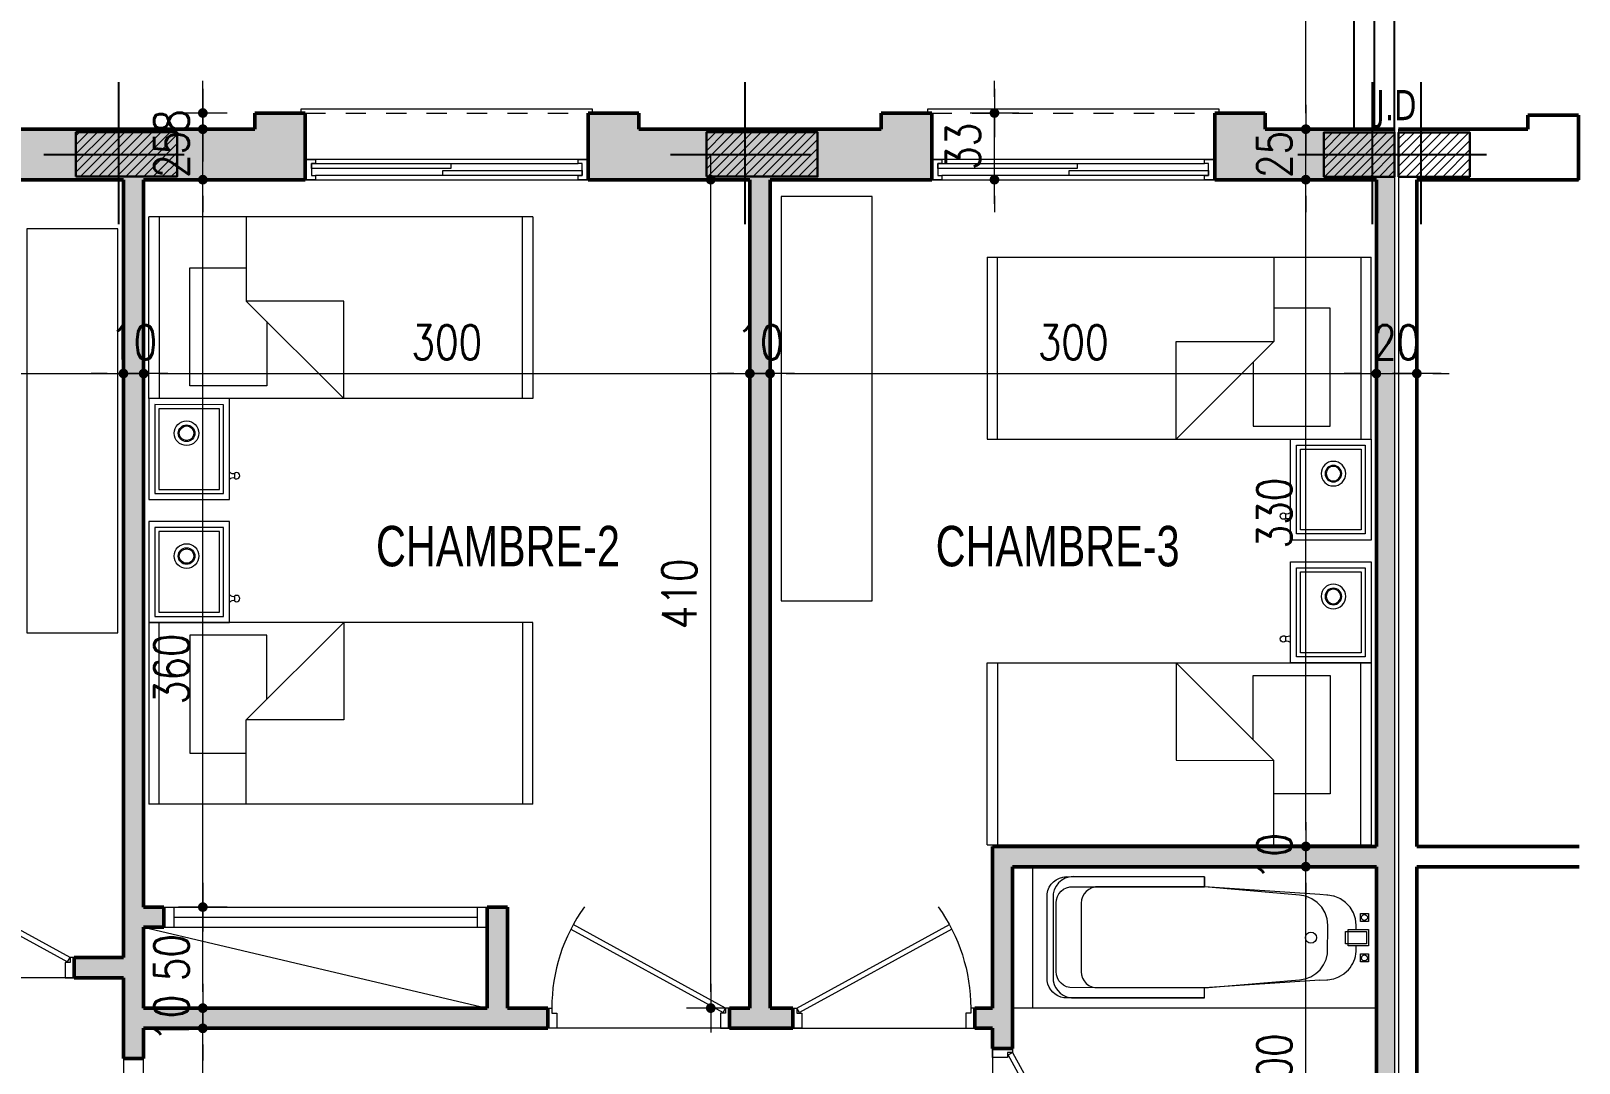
# Model space of a CAD drawing. Header units: millimetres. Extents: x 906 to 2482, y -1290 to -637.
# Drawn here: x 2039.41 to 2047.07, y -1283.12 to -1278.02 of the extents above; entities that cross this region are included whole.
import ezdxf

# ---------------------------------------------------------------- set-up
doc = ezdxf.new("R2010")
doc.units = ezdxf.units.MM
for name, pattern in [('AXES', [2, 1.25, -0.25, 0.25, -0.25]), ('CONTINU', [0]), ('HIDDEN', [0.375, 0.25, -0.125])]:
    doc.linetypes.add(name, pattern=pattern)
doc.layers.get('DEFPOINTS').update_dxf_attribs({"color": 255, "lineweight": 13})
for name, color, linetype, lineweight in [('A-signe', 7, 'Continuous', 9), ('APPUITS', 7, 'Continuous', 18), ('DIM.', 4, 'Continuous', 25), ('Extracteur cuisine 300m3', 7, 'Continuous', 20), ('interrompu', 7, 'HIDDEN', 15), ('MENUISERIE', 7, 'Continuous', 13), ('MUR 0.2', 7, 'Continuous', 20), ('MUR 0.25', 7, 'Continuous', 25), ('MUR 0.5', 7, 'Continuous', 50), ('POTEAUX ARCH', 7, 'Continuous', 30), ('POTEAUX HACHURE', 7, 'Continuous', 15), ('SANITAIRE', 7, 'Continuous', 15), ('TEXTE', 7, 'Continuous', 20)]:
    doc.layers.add(name, color=color, linetype=linetype, lineweight=lineweight)
doc.layers.add('AXE', color=7, linetype='AXES')
doc.layers.add('MEUBLE', color=7, linetype='Continuous', lineweight=15, true_color=0x6a4f34)
doc.layers.add('teinte 5', color=7, linetype='Continuous', true_color=0x3d3d00)
doc.styles.add('atef', font='romans.shx', dxfattribs={"width": 0.8})
doc.styles.add('COTE', font='verdana.ttf', dxfattribs={"width": 0.7})
doc.styles.add('STYLE4', font='swisscl.ttf')
doc.dimstyles.new('COTEXT', dxfattribs={"dimscale": 0, "dimtxt": 0.17, "dimasz": 0.08, "dimexe": 0.015, "dimexo": 0.015, "dimgap": 0.07, "dimtad": 1, "dimdec": 0, "dimlfac": 100, "dimzin": 0, "dimdsep": 46, "dimtxsty": 'atef', "dimblk": 'SIG2', "dimcen": 0.15, "dimse1": 1, "dimse2": 1, "dimclrd": 256, "dimclre": 6, "dimclrt": 2, "dimadec": 0, "dimazin": 0, "dimtfac": 0.5, "dimtdec": 0, "dimtix": 1, "dimtmove": 2, "dimatfit": 1, "dimldrblk": 'SIG2', "dimfxl": 0.18, "dimtolj": 1, "dimtzin": 0, "dimlwd": 18, "dimarcsym": 0})
pattern_1 = [(45, (1023.69989, -388.637394), (-0.0224506403, 0.0224506403), [])]

# ---------------------------------------------------------------- blocks, each defined once
blk = doc.blocks.new('PORTE 0.90')
at = {"layer": 'MENUISERIE'}
for points in [[(-0.7859, 0.3911), (-0.0325, -0.0217), (-0.02, 0), (-0.7742, 0.4132)], [(-0.9, 0), (-0.88, 0), (-0.88, -0.025), (-0.855, -0.025), (-0.855, -0.1), (-0.9, -0.1)], [(0, 0), (-0.02, 0), (-0.02, -0.025), (-0.045, -0.025), (-0.045, -0.1), (0, -0.1)]]:
    blk.add_lwpolyline(points, dxfattribs=at)
blk.add_arc((-0.02, 0), 0.86, 144.36454, 180, dxfattribs=at)
blk = doc.blocks.new('P - 0.80')
at = {"layer": 'MENUISERIE'}
for points in [[(-0.6991, 0.3412), (-0.0325, -0.0217), (-0.02, 0), (-0.6875, 0.3633)], [(-0.8, 0), (-0.78, 0), (-0.78, -0.025), (-0.755, -0.025), (-0.755, -0.1), (-0.8, -0.1)], [(0, 0), (-0.02, 0), (-0.02, -0.025), (-0.045, -0.025), (-0.045, -0.1), (0, -0.1)]]:
    blk.add_lwpolyline(points, dxfattribs=at)
blk.add_arc((-0.02, 0), 0.76, 142.54543, 180, dxfattribs=at)
blk = doc.blocks.new('BAIGNOIR 0.70-1.70')
at = {"layer": 'SANITAIRE'}
for p, q in [((0.138, 0.2794), (0.1006, 0.85)), ((0.562, 0.2794), (0.6, 0.85))]:
    blk.add_line(p, q, dxfattribs=at)
for points in [[(0, 1.7), (0.7, 1.7), (0.7, 0), (0, 0)], [(0.5998, 1.3897), (0.5949, 1.4081), (0.5877, 1.4226), (0.5778, 1.4353), (0.5656, 1.4458), (0.5514, 1.4536), (0.536, 1.4584), (0.52, 1.46), (0.18, 1.46), (0.164, 1.4584), (0.1486, 1.4536), (0.1344, 1.4458), (0.1222, 1.4353), (0.1123, 1.4226), (0.1051, 1.4081), (0.1014, 1.3925), (0.1006, 0.85), (0.1407, 0.38), (0.1454, 0.3515), (0.1555, 0.3243), (0.1706, 0.2996), (0.1902, 0.2783), (0.2136, 0.2612), (0.2398, 0.2488), (0.2679, 0.2417), (0.4097, 0.24), (0.4416, 0.2437), (0.472, 0.254), (0.4995, 0.2705), (0.523, 0.2924), (0.5413, 0.3188), (0.5536, 0.3485), (0.5593, 0.38), (0.6, 0.85)], [(0.2685, 0.0388), (0.2285, 0.0388), (0.2285, 0.0788), (0.2685, 0.0788)], [(0.3885, 0.0388), (0.3085, 0.0388), (0.3085, 0.1388), (0.3885, 0.1388)], [(0.3785, 0.0488), (0.3185, 0.0488), (0.3185, 0.1526), (0.3785, 0.1526)], [(0.4685, 0.0388), (0.4285, 0.0388), (0.4285, 0.0788), (0.4685, 0.0788)]]:
    blk.add_lwpolyline(points, close=True, dxfattribs=at)
for points in [[(0.0501, 0.85), (0.0501, 1.5465, -0.315661), (0.1344, 1.6296), (0.5656, 1.6296, -0.356924), (0.6506, 1.5346), (0.65, 0.85), (0.6, 0.85)], [(0.1452, 0.2123, 0.002879), (0.1457, 0.2106), (0.1552, 0.1851, 0.002875), (0.1559, 0.1836), (0.1703, 0.1601, 0.001962), (0.171, 0.1592), (0.1902, 0.1383, 0.167547), (0.2806, 0.1), (0.3085, 0.1), (0.3085, 0.1388), (0.3885, 0.1388), (0.3885, 0.1), (0.4097, 0.1), (0.4416, 0.1036), (0.472, 0.1139), (0.4995, 0.1304), (0.523, 0.1524), (0.5405, 0.1776, 0.004777), (0.5419, 0.1802), (0.5523, 0.2053, 0.012058), (0.5543, 0.2123)]]:
    blk.add_lwpolyline(points, format="xyb", dxfattribs=at)
at = {"layer": 'SANITAIRE', "elevation": 0.0009}
blk.add_lwpolyline([(0.1016, 1.5175), (0.1057, 1.5331), (0.1129, 1.5476), (0.1228, 1.5603), (0.135, 1.5708), (0.1491, 1.5786), (0.1645, 1.5834), (0.1806, 1.585), (0.5206, 1.585), (0.5366, 1.5834), (0.552, 1.5786), (0.5661, 1.5708), (0.5784, 1.5603), (0.5883, 1.5476), (0.5955, 1.5331), (0.5996, 1.5175), (0.6, 0.85), (0.65, 0.85), (0.6506, 1.5), (0.6486, 1.5201), (0.6425, 1.5393), (0.6328, 1.5569), (0.6197, 1.5723), (0.6038, 1.5847), (0.5857, 1.5936), (0.5662, 1.5988), (0.1349, 1.5988), (0.1176, 1.5944), (0.1012, 1.587), (0.0865, 1.5768), (0.0738, 1.5641), (0.0636, 1.5494), (0.0562, 1.533), (0.0501, 1.5079), (0.0501, 0.85), (0.1006, 0.85)], close=True, dxfattribs=at)
at = {"layer": 'SANITAIRE'}
for points in [[(0.0501, 0.85), (0.1006, 0.85)], [(0.138, 0.2794), (0.1404, 0.2447)], [(0.1404, 0.2447), (0.1407, 0.24), (0.1452, 0.2123)], [(0.5543, 0.2123), (0.5593, 0.24), (0.5596, 0.2447)], [(0.5596, 0.2447), (0.562, 0.2794)]]:
    blk.add_lwpolyline(points, dxfattribs=at)
for centre, radius in [((0.349, 0.3239), 0.0274), ((0.2485, 0.0588), 0.015), ((0.4485, 0.0588), 0.015)]:
    blk.add_circle(centre, radius, dxfattribs=at)
blk = doc.blocks.new('SIG2')
at = {"layer": 'A-signe'}
for p, q in [((0, 1.5), (0, 0.5)), ((-1.5, 0), (-0.5, 0)), ((-0.5, 0), (0.5, 0)), ((0, 0.5), (0, -0.5)), ((0.5, 0), (1.5, 0)), ((0, -0.5), (0, -1.5))]:
    blk.add_line(p, q, dxfattribs=at)
at = {"layer": 'A-signe', "const_width": 0.3}
blk.add_lwpolyline([(-0.15, 0, 1), (0.15, 0, 1)], format="xyb", close=True, dxfattribs=at)
blk = doc.blocks.new('*D86')
at = {"layer": 'DEFPOINTS', "color": 0, "transparency": 16777216}
for p in [(2039.8656, -1279.0294), (2036.8656, -1279.0747), (2039.8656, -1279.7122)]:
    blk.add_point(p, dxfattribs=at)
at = {"layer": 'DIM.', "lineweight": 18, "transparency": 16777216}
blk.add_line((2036.9456, -1279.7122), (2039.7856, -1279.7122), dxfattribs=at)
at = {"layer": 'DIM.', "lineweight": 18, "transparency": 16777216, "xscale": 0.08, "yscale": 0.08, "zscale": 0.08, "rotation": 180}
blk.add_blockref('SIG2', (2036.8656, -1279.7122), dxfattribs=at)
at = {"layer": 'DIM.', "lineweight": 18, "transparency": 16777216, "xscale": 0.08, "yscale": 0.08, "zscale": 0.08}
blk.add_blockref('SIG2', (2039.8656, -1279.7122), dxfattribs=at)
at = {"layer": 'DIM.', "color": 2, "transparency": 16777216, "insert": (2038.3656, -1279.5572), "char_height": 0.17, "attachment_point": 5, "style": 'atef'}
blk.add_mtext('\\A1;300', dxfattribs=at)
blk = doc.blocks.new('*D87')
at = {"layer": 'DEFPOINTS', "color": 0, "transparency": 16777216}
for p in [(2039.9656, -1278.9918), (2039.8656, -1279.0186), (2039.9656, -1279.7122)]:
    blk.add_point(p, dxfattribs=at)
at = {"layer": 'DIM.', "lineweight": 18, "transparency": 16777216}
for p, q in [((2039.7856, -1279.7122), (2039.7056, -1279.7122)), ((2039.8656, -1279.7122), (2039.9656, -1279.7122)), ((2040.0456, -1279.7122), (2040.1256, -1279.7122))]:
    blk.add_line(p, q, dxfattribs=at)
at = {"layer": 'DIM.', "lineweight": 18, "transparency": 16777216, "xscale": 0.08, "yscale": 0.08, "zscale": 0.08}
blk.add_blockref('SIG2', (2039.8656, -1279.7122), dxfattribs=at)
at = {"layer": 'DIM.', "lineweight": 18, "transparency": 16777216, "xscale": 0.08, "yscale": 0.08, "zscale": 0.08, "rotation": 180}
blk.add_blockref('SIG2', (2039.9656, -1279.7122), dxfattribs=at)
at = {"layer": 'DIM.', "color": 2, "transparency": 16777216, "insert": (2039.9156, -1279.5572), "char_height": 0.17, "attachment_point": 5, "style": 'atef'}
blk.add_mtext('\\A1;10', dxfattribs=at)
blk = doc.blocks.new('*D88')
at = {"layer": 'DEFPOINTS', "color": 0, "transparency": 16777216}
for p in [(2039.9656, -1278.9833), (2042.9656, -1279.2617), (2042.9656, -1279.7122)]:
    blk.add_point(p, dxfattribs=at)
at = {"layer": 'DIM.', "lineweight": 18, "transparency": 16777216}
blk.add_line((2040.0456, -1279.7122), (2042.8856, -1279.7122), dxfattribs=at)
at = {"layer": 'DIM.', "lineweight": 18, "transparency": 16777216, "xscale": 0.08, "yscale": 0.08, "zscale": 0.08, "rotation": 180}
blk.add_blockref('SIG2', (2039.9656, -1279.7122), dxfattribs=at)
at = {"layer": 'DIM.', "lineweight": 18, "transparency": 16777216, "xscale": 0.08, "yscale": 0.08, "zscale": 0.08}
blk.add_blockref('SIG2', (2042.9656, -1279.7122), dxfattribs=at)
at = {"layer": 'DIM.', "color": 2, "transparency": 16777216, "insert": (2041.4656, -1279.5572), "char_height": 0.17, "attachment_point": 5, "style": 'atef'}
blk.add_mtext('\\A1;300', dxfattribs=at)
blk = doc.blocks.new('*D103')
at = {"layer": 'DEFPOINTS', "color": 0, "transparency": 16777216}
for p in [(2042.9656, -1279.2811), (2043.0656, -1279.3262), (2043.0656, -1279.7122)]:
    blk.add_point(p, dxfattribs=at)
at = {"layer": 'DIM.', "lineweight": 18, "transparency": 16777216}
for p, q in [((2042.8856, -1279.7122), (2042.8056, -1279.7122)), ((2042.9656, -1279.7122), (2043.0656, -1279.7122)), ((2043.1456, -1279.7122), (2043.2256, -1279.7122))]:
    blk.add_line(p, q, dxfattribs=at)
at = {"layer": 'DIM.', "lineweight": 18, "transparency": 16777216, "xscale": 0.08, "yscale": 0.08, "zscale": 0.08}
blk.add_blockref('SIG2', (2042.9656, -1279.7122), dxfattribs=at)
at = {"layer": 'DIM.', "lineweight": 18, "transparency": 16777216, "xscale": 0.08, "yscale": 0.08, "zscale": 0.08, "rotation": 180}
blk.add_blockref('SIG2', (2043.0656, -1279.7122), dxfattribs=at)
at = {"layer": 'DIM.', "color": 2, "transparency": 16777216, "insert": (2043.0156, -1279.5572), "char_height": 0.17, "attachment_point": 5, "style": 'atef'}
blk.add_mtext('\\A1;10', dxfattribs=at)
blk = doc.blocks.new('*D104')
at = {"layer": 'DEFPOINTS', "color": 0, "transparency": 16777216}
for p in [(2043.0656, -1279.3262), (2046.0656, -1279.5197), (2046.0656, -1279.7122)]:
    blk.add_point(p, dxfattribs=at)
at = {"layer": 'DIM.', "lineweight": 18, "transparency": 16777216}
blk.add_line((2043.1456, -1279.7122), (2045.9856, -1279.7122), dxfattribs=at)
at = {"layer": 'DIM.', "lineweight": 18, "transparency": 16777216, "xscale": 0.08, "yscale": 0.08, "zscale": 0.08, "rotation": 180}
blk.add_blockref('SIG2', (2043.0656, -1279.7122), dxfattribs=at)
at = {"layer": 'DIM.', "lineweight": 18, "transparency": 16777216, "xscale": 0.08, "yscale": 0.08, "zscale": 0.08}
blk.add_blockref('SIG2', (2046.0656, -1279.7122), dxfattribs=at)
at = {"layer": 'DIM.', "color": 2, "transparency": 16777216, "insert": (2044.5656, -1279.5572), "char_height": 0.17, "attachment_point": 5, "style": 'atef'}
blk.add_mtext('\\A1;300', dxfattribs=at)
blk = doc.blocks.new('*D105')
at = {"layer": 'DEFPOINTS', "color": 0, "transparency": 16777216}
for p in [(2046.0656, -1279.5197), (2046.2656, -1279.5036), (2046.2656, -1279.7122)]:
    blk.add_point(p, dxfattribs=at)
at = {"layer": 'DIM.', "lineweight": 18, "transparency": 16777216}
for p, q in [((2045.9856, -1279.7122), (2045.9056, -1279.7122)), ((2046.0656, -1279.7122), (2046.2656, -1279.7122)), ((2046.3456, -1279.7122), (2046.4256, -1279.7122))]:
    blk.add_line(p, q, dxfattribs=at)
at = {"layer": 'DIM.', "lineweight": 18, "transparency": 16777216, "xscale": 0.08, "yscale": 0.08, "zscale": 0.08}
blk.add_blockref('SIG2', (2046.0656, -1279.7122), dxfattribs=at)
at = {"layer": 'DIM.', "lineweight": 18, "transparency": 16777216, "xscale": 0.08, "yscale": 0.08, "zscale": 0.08, "rotation": 180}
blk.add_blockref('SIG2', (2046.2656, -1279.7122), dxfattribs=at)
at = {"layer": 'DIM.', "color": 2, "transparency": 16777216, "insert": (2046.1656, -1279.5572), "char_height": 0.17, "attachment_point": 5, "style": 'atef'}
blk.add_mtext('\\A1;20', dxfattribs=at)
blk = doc.blocks.new('*D89')
at = {"layer": 'DEFPOINTS', "color": 0, "transparency": 16777216}
for p in [(2040.2585, -1282.9528), (2040.6758, -1282.9528), (2041.1024, -1284.1528)]:
    blk.add_point(p, dxfattribs=at)
at = {"layer": 'DIM.', "lineweight": 18, "transparency": 16777216}
blk.add_line((2040.2585, -1284.0728), (2040.2585, -1283.0328), dxfattribs=at)
at = {"layer": 'DIM.', "lineweight": 18, "transparency": 16777216, "xscale": 0.08, "yscale": 0.08, "zscale": 0.08}
for p, rotation in [((2040.2585, -1282.9528), 90), ((2040.2585, -1284.1528), 270)]:
    blk.add_blockref('SIG2', p, dxfattribs=dict(at, rotation=rotation))
at = {"layer": 'DIM.', "color": 2, "transparency": 16777216, "insert": (2040.1035, -1283.5528), "char_height": 0.17, "attachment_point": 5, "rotation": 90, "style": 'atef'}
blk.add_mtext('\\A1;120', dxfattribs=at)
blk = doc.blocks.new('*D90')
at = {"layer": 'DEFPOINTS', "color": 0, "transparency": 16777216}
for p in [(2040.2585, -1282.8528), (2040.6758, -1282.8528), (2040.6898, -1282.9528)]:
    blk.add_point(p, dxfattribs=at)
at = {"layer": 'DIM.', "lineweight": 18, "transparency": 16777216}
for p, q in [((2040.2585, -1282.7728), (2040.2585, -1282.6928)), ((2040.2585, -1282.9528), (2040.2585, -1282.8528)), ((2040.2585, -1283.0328), (2040.2585, -1283.1128))]:
    blk.add_line(p, q, dxfattribs=at)
at = {"layer": 'DIM.', "lineweight": 18, "transparency": 16777216, "xscale": 0.08, "yscale": 0.08, "zscale": 0.08}
for p, rotation in [((2040.2585, -1282.8528), 270), ((2040.2585, -1282.9528), 90)]:
    blk.add_blockref('SIG2', p, dxfattribs=dict(at, rotation=rotation))
at = {"layer": 'DIM.', "color": 2, "transparency": 16777216, "insert": (2040.1035, -1282.9028), "char_height": 0.17, "attachment_point": 5, "rotation": 90, "style": 'atef'}
blk.add_mtext('\\A1;10', dxfattribs=at)
blk = doc.blocks.new('*D91')
at = {"layer": 'DEFPOINTS', "color": 0, "transparency": 16777216}
for p in [(2040.2585, -1282.3528), (2041.6935, -1282.3528), (2040.6947, -1282.8528)]:
    blk.add_point(p, dxfattribs=at)
at = {"layer": 'DIM.', "lineweight": 18, "transparency": 16777216}
blk.add_line((2040.2585, -1282.7728), (2040.2585, -1282.4328), dxfattribs=at)
at = {"layer": 'DIM.', "lineweight": 18, "transparency": 16777216, "xscale": 0.08, "yscale": 0.08, "zscale": 0.08}
for p, rotation in [((2040.2585, -1282.3528), 90), ((2040.2585, -1282.8528), 270)]:
    blk.add_blockref('SIG2', p, dxfattribs=dict(at, rotation=rotation))
at = {"layer": 'DIM.', "color": 2, "transparency": 16777216, "insert": (2040.1035, -1282.6028), "char_height": 0.17, "attachment_point": 5, "rotation": 90, "style": 'atef'}
blk.add_mtext('\\A1;50', dxfattribs=at)
blk = doc.blocks.new('*D109')
at = {"layer": 'DEFPOINTS', "color": 0, "transparency": 16777216}
for p in [(2040.2585, -1278.7528), (2040.4353, -1278.7528), (2041.7156, -1282.3528)]:
    blk.add_point(p, dxfattribs=at)
at = {"layer": 'DIM.', "lineweight": 18, "transparency": 16777216}
blk.add_line((2040.2585, -1282.2728), (2040.2585, -1278.8328), dxfattribs=at)
at = {"layer": 'DIM.', "lineweight": 18, "transparency": 16777216, "xscale": 0.08, "yscale": 0.08, "zscale": 0.08}
for p, rotation in [((2040.2585, -1278.7528), 90), ((2040.2585, -1282.3528), 270)]:
    blk.add_blockref('SIG2', p, dxfattribs=dict(at, rotation=rotation))
at = {"layer": 'DIM.', "color": 2, "transparency": 16777216, "insert": (2040.1035, -1281.1739), "char_height": 0.17, "attachment_point": 5, "rotation": 90, "style": 'atef'}
blk.add_mtext('\\A1;360', dxfattribs=at)
blk = doc.blocks.new('*D110')
at = {"layer": 'DEFPOINTS', "color": 0, "transparency": 16777216}
for p in [(2040.2585, -1278.5028), (2040.5156, -1278.5028), (2040.4353, -1278.7528)]:
    blk.add_point(p, dxfattribs=at)
at = {"layer": 'DIM.', "lineweight": 18, "transparency": 16777216}
for p, q in [((2040.2585, -1278.4228), (2040.2585, -1278.3428)), ((2040.2585, -1278.7528), (2040.2585, -1278.5028)), ((2040.2585, -1278.8328), (2040.2585, -1278.9128))]:
    blk.add_line(p, q, dxfattribs=at)
at = {"layer": 'DIM.', "lineweight": 18, "transparency": 16777216, "xscale": 0.08, "yscale": 0.08, "zscale": 0.08}
for p, rotation in [((2040.2585, -1278.5028), 270), ((2040.2585, -1278.7528), 90)]:
    blk.add_blockref('SIG2', p, dxfattribs=dict(at, rotation=rotation))
at = {"layer": 'DIM.', "color": 2, "transparency": 16777216, "insert": (2040.1035, -1278.6278), "char_height": 0.17, "attachment_point": 5, "rotation": 90, "style": 'atef'}
blk.add_mtext('\\A1;25', dxfattribs=at)
blk = doc.blocks.new('*D111')
at = {"layer": 'DEFPOINTS', "color": 0, "transparency": 16777216}
for p in [(2040.2585, -1278.4228), (2040.5156, -1278.4228), (2040.5156, -1278.5028)]:
    blk.add_point(p, dxfattribs=at)
at = {"layer": 'DIM.', "lineweight": 18, "transparency": 16777216}
for p, q in [((2040.2585, -1278.3428), (2040.2585, -1278.2628)), ((2040.2585, -1278.5028), (2040.2585, -1278.4228)), ((2040.2585, -1278.5828), (2040.2585, -1278.6628))]:
    blk.add_line(p, q, dxfattribs=at)
at = {"layer": 'DIM.', "lineweight": 18, "transparency": 16777216, "xscale": 0.08, "yscale": 0.08, "zscale": 0.08}
for p, rotation in [((2040.2585, -1278.4228), 270), ((2040.2585, -1278.5028), 90)]:
    blk.add_blockref('SIG2', p, dxfattribs=dict(at, rotation=rotation))
at = {"layer": 'DIM.', "color": 2, "transparency": 16777216, "insert": (2040.1035, -1278.4628), "char_height": 0.17, "attachment_point": 5, "rotation": 90, "style": 'atef'}
blk.add_mtext('\\A1;8', dxfattribs=at)
blk = doc.blocks.new('*D128')
at = {"layer": 'DEFPOINTS', "color": 0, "transparency": 16777216}
for p in [(2045.7165, -1282.1528), (2046.0656, -1282.1528), (2045.4185, -1284.1528)]:
    blk.add_point(p, dxfattribs=at)
at = {"layer": 'DIM.', "lineweight": 18, "transparency": 16777216}
blk.add_line((2045.7165, -1284.0728), (2045.7165, -1282.2328), dxfattribs=at)
at = {"layer": 'DIM.', "lineweight": 18, "transparency": 16777216, "xscale": 0.08, "yscale": 0.08, "zscale": 0.08}
for p, rotation in [((2045.7165, -1282.1528), 90), ((2045.7165, -1284.1528), 270)]:
    blk.add_blockref('SIG2', p, dxfattribs=dict(at, rotation=rotation))
at = {"layer": 'DIM.', "color": 2, "transparency": 16777216, "insert": (2045.5615, -1283.1528), "char_height": 0.17, "attachment_point": 5, "rotation": 90, "style": 'atef'}
blk.add_mtext('\\A1;200', dxfattribs=at)
blk = doc.blocks.new('*D129')
at = {"layer": 'DEFPOINTS', "color": 0, "transparency": 16777216}
for p in [(2045.7165, -1282.0528), (2046.0656, -1282.0528), (2046.0656, -1282.1528)]:
    blk.add_point(p, dxfattribs=at)
at = {"layer": 'DIM.', "lineweight": 18, "transparency": 16777216}
for p, q in [((2045.7165, -1281.9728), (2045.7165, -1281.8928)), ((2045.7165, -1282.1528), (2045.7165, -1282.0528)), ((2045.7165, -1282.2328), (2045.7165, -1282.3128))]:
    blk.add_line(p, q, dxfattribs=at)
at = {"layer": 'DIM.', "lineweight": 18, "transparency": 16777216, "xscale": 0.08, "yscale": 0.08, "zscale": 0.08}
for p, rotation in [((2045.7165, -1282.0528), 270), ((2045.7165, -1282.1528), 90)]:
    blk.add_blockref('SIG2', p, dxfattribs=dict(at, rotation=rotation))
at = {"layer": 'DIM.', "color": 2, "transparency": 16777216, "insert": (2045.5615, -1282.1028), "char_height": 0.17, "attachment_point": 5, "rotation": 90, "style": 'atef'}
blk.add_mtext('\\A1;10', dxfattribs=at)
blk = doc.blocks.new('*D130')
at = {"layer": 'DEFPOINTS', "color": 0, "transparency": 16777216}
for p in [(2045.5956, -1278.7528), (2045.7165, -1278.7528), (2046.0656, -1282.0528)]:
    blk.add_point(p, dxfattribs=at)
at = {"layer": 'DIM.', "lineweight": 18, "transparency": 16777216}
blk.add_line((2045.7165, -1281.9728), (2045.7165, -1278.8328), dxfattribs=at)
at = {"layer": 'DIM.', "lineweight": 18, "transparency": 16777216, "xscale": 0.08, "yscale": 0.08, "zscale": 0.08}
for p, rotation in [((2045.7165, -1278.7528), 90), ((2045.7165, -1282.0528), 270)]:
    blk.add_blockref('SIG2', p, dxfattribs=dict(at, rotation=rotation))
at = {"layer": 'DIM.', "color": 2, "transparency": 16777216, "insert": (2045.5615, -1280.4028), "char_height": 0.17, "attachment_point": 5, "rotation": 90, "style": 'atef'}
blk.add_mtext('\\A1;330', dxfattribs=at)
blk = doc.blocks.new('*D131')
at = {"layer": 'DEFPOINTS', "color": 0, "transparency": 16777216}
for p in [(2045.5156, -1278.5028), (2045.7165, -1278.5028), (2045.5956, -1278.7528)]:
    blk.add_point(p, dxfattribs=at)
at = {"layer": 'DIM.', "lineweight": 18, "transparency": 16777216}
for p, q in [((2045.7165, -1278.4228), (2045.7165, -1278.3428)), ((2045.7165, -1278.7528), (2045.7165, -1278.5028)), ((2045.7165, -1278.8328), (2045.7165, -1278.9128))]:
    blk.add_line(p, q, dxfattribs=at)
at = {"layer": 'DIM.', "lineweight": 18, "transparency": 16777216, "xscale": 0.08, "yscale": 0.08, "zscale": 0.08}
for p, rotation in [((2045.7165, -1278.5028), 270), ((2045.7165, -1278.7528), 90)]:
    blk.add_blockref('SIG2', p, dxfattribs=dict(at, rotation=rotation))
at = {"layer": 'DIM.', "color": 2, "transparency": 16777216, "insert": (2045.5615, -1278.6278), "char_height": 0.17, "attachment_point": 5, "rotation": 90, "style": 'atef'}
blk.add_mtext('\\A1;25', dxfattribs=at)
blk = doc.blocks.new('*D132')
at = {"layer": 'DEFPOINTS', "color": 0, "transparency": 16777216}
for p in [(2044.1672, -1278.4228), (2044.1759, -1278.4228), (2044.1672, -1278.7528)]:
    blk.add_point(p, dxfattribs=at)
at = {"layer": 'DIM.', "lineweight": 18, "transparency": 16777216}
for p, q in [((2044.1759, -1278.3428), (2044.1759, -1278.2628)), ((2044.1759, -1278.7528), (2044.1759, -1278.4228)), ((2044.1759, -1278.8328), (2044.1759, -1278.9128))]:
    blk.add_line(p, q, dxfattribs=at)
at = {"layer": 'DIM.', "lineweight": 18, "transparency": 16777216, "xscale": 0.08, "yscale": 0.08, "zscale": 0.08}
for p, rotation in [((2044.1759, -1278.4228), 270), ((2044.1759, -1278.7528), 90)]:
    blk.add_blockref('SIG2', p, dxfattribs=dict(at, rotation=rotation))
at = {"layer": 'DIM.', "color": 2, "transparency": 16777216, "insert": (2044.0209, -1278.5878), "char_height": 0.17, "attachment_point": 5, "rotation": 90, "style": 'atef'}
blk.add_mtext('\\A1;33', dxfattribs=at)
blk = doc.blocks.new('*D139')
at = {"layer": 'DEFPOINTS', "color": 0, "transparency": 16777216}
for p in [(2042.7719, -1278.7528), (2042.9656, -1278.7528), (2042.9656, -1282.8528)]:
    blk.add_point(p, dxfattribs=at)
at = {"layer": 'DIM.', "lineweight": 18, "transparency": 16777216}
blk.add_line((2042.7719, -1282.7728), (2042.7719, -1278.8328), dxfattribs=at)
at = {"layer": 'DIM.', "lineweight": 18, "transparency": 16777216, "xscale": 0.08, "yscale": 0.08, "zscale": 0.08}
for p, rotation in [((2042.7719, -1278.7528), 90), ((2042.7719, -1282.8528), 270)]:
    blk.add_blockref('SIG2', p, dxfattribs=dict(at, rotation=rotation))
at = {"layer": 'DIM.', "color": 2, "transparency": 16777216, "insert": (2042.6169, -1280.8028), "char_height": 0.17, "attachment_point": 5, "rotation": 90, "style": 'atef'}
blk.add_mtext('\\A1;410', dxfattribs=at)
blk = doc.blocks.new('A$C4AA77CC6')
at = {"linetype": 'ByBlock'}
for p, q in [((1.1226, 2.0646), (0, 0.5318)), ((1.0926, 2.0237), (1.8187, 1.4919)), ((1.8487, 1.5329), (1.1226, 2.0646)), ((1.8487, 1.5329), (0.7261, 0)), ((0.5703, 1.3105), (0.9596, 1.0253)), ((0.6745, 0.636), (0.5703, 1.3105)), ((0.9596, 1.0253), (0.6745, 0.636)), ((0.3964, 0.9656), (0.1713, 0.6582)), ((0.6526, 0.778), (0.3964, 0.9656)), ((0.1713, 0.6582), (0.6426, 0.313)), ((1.0112, 0.3894), (0.6745, 0.636)), ((0.7561, 0.041), (0.03, 0.5727)), ((0.6426, 0.313), (0.8077, 0.5384)), ((0, 0.5318), (0.7261, 0))]:
    blk.add_line(p, q, dxfattribs=at)
blk = doc.blocks.new('A$C209961D1')
at = {"linetype": 'ByBlock'}
for p, q in [((0.2363, 0.6181), (0, 0.2954)), ((0.6397, 0.3227), (0.2363, 0.6181)), ((0.2428, 0.5762), (0.0419, 0.3019)), ((0.2471, 0.5483), (0.0699, 0.3062)), ((0.5978, 0.3162), (0.2428, 0.5762)), ((0.5698, 0.3119), (0.2471, 0.5483)), ((0.5495, 0.419), (0.5679, 0.4056)), ((0.3926, 0.0699), (0.5698, 0.3119)), ((0.3969, 0.0419), (0.5978, 0.3162)), ((0.4034, 0), (0.6397, 0.3227)), ((0, 0.2954), (0.4034, 0)), ((0.0419, 0.3019), (0.3969, 0.0419)), ((0.0699, 0.3062), (0.3926, 0.0699))]:
    blk.add_line(p, q, dxfattribs=at)
for radius in [0.061, 0.041, 0.036]:
    blk.add_circle((0.2489, 0.3451), radius, dxfattribs=at)
for centre, radius, start, end in [((0.5289, 0.4255), 0.0216, 269.72365, 342.53508), ((0.5651, 0.421), 0.0157, 280.33709, 187.22817), ((0.5803, 0.3879), 0.0216, 125.03018, 197.84161)]:
    blk.add_arc(centre, radius, start, end, dxfattribs=at)
blk = doc.blocks.new('*D100')
at = {"layer": 'DEFPOINTS', "color": 0, "transparency": 16777216}
for p in [(2045.7165, -1270.0767), (2045.9987, -1270.0767), (2045.9556, -1278.5028)]:
    blk.add_point(p, dxfattribs=at)
at = {"layer": 'DIM.', "lineweight": 18, "transparency": 16777216}
blk.add_line((2045.7165, -1278.4228), (2045.7165, -1270.1567), dxfattribs=at)
at = {"layer": 'DIM.', "lineweight": 18, "transparency": 16777216, "xscale": 0.08, "yscale": 0.08, "zscale": 0.08}
for p, rotation in [((2045.7165, -1270.0767), 90), ((2045.7165, -1278.5028), 270)]:
    blk.add_blockref('SIG2', p, dxfattribs=dict(at, rotation=rotation))
at = {"layer": 'DIM.', "color": 2, "transparency": 16777216, "insert": (2045.5615, -1274.2897), "char_height": 0.17, "attachment_point": 5, "rotation": 90, "style": 'atef'}
blk.add_mtext('\\A1;843', dxfattribs=at)

msp = doc.modelspace()

# ---------------------------------------------------------------- hatches: boundary and pattern name
at = {"layer": 'POTEAUX HACHURE'}
h = msp.add_hatch(dxfattribs=at)
h.set_pattern_fill('ANSI31', color=256, scale=0.01)
h.set_pattern_definition([(45, (1023.69989, -388.137394), (-0.0224506403, 0.0224506403), [])])
h.paths.add_polyline_path([(2039.6308, -1278.7378), (2040.1308, -1278.7378), (2040.1308, -1278.5178), (2039.6308, -1278.5178)])
h = msp.add_hatch(dxfattribs=at)
h.set_pattern_fill('ANSI31', color=256, scale=0.01)
h.set_pattern_definition(pattern_1)
h.paths.add_polyline_path([(2042.7508, -1278.7378), (2043.3008, -1278.7378), (2043.3008, -1278.5178), (2042.7508, -1278.5178)])
h = msp.add_hatch(dxfattribs=at)
h.set_pattern_fill('ANSI31', color=256, scale=0.01)
h.set_pattern_definition(pattern_1)
h.paths.add_polyline_path([(2046.1556, -1278.7386), (2045.8058, -1278.7378), (2045.8058, -1278.5178), (2046.1556, -1278.5186)])
h = msp.add_hatch(dxfattribs=at)
h.set_pattern_fill('ANSI31', color=256, scale=0.01)
h.set_pattern_definition(pattern_1)
h.paths.add_polyline_path([(2046.1756, -1278.7386), (2046.5278, -1278.7378), (2046.5278, -1278.5178), (2046.1756, -1278.5186)])
at = {"layer": 'teinte 5', "linetype": 'CONTINU'}
h = msp.add_hatch(color=256, dxfattribs=at)
h.dxf.hatch_style = 1
h.paths.add_polyline_path([(2040.7656, -1278.4228), (2040.5156, -1278.4228), (2040.5156, -1278.5028), (2039.3156, -1278.5028), (2039.3156, -1278.4228), (2039.0656, -1278.4228), (2039.0656, -1278.7528), (2039.8656, -1278.7528), (2039.8656, -1282.6028), (2039.6217, -1282.6028), (2039.6217, -1282.7028), (2039.8656, -1282.7028), (2039.8656, -1283.1028), (2039.9656, -1283.1028), (2039.9656, -1282.9528), (2041.9654, -1282.9528), (2041.9654, -1282.8528), (2041.7656, -1282.8528), (2041.7656, -1282.3528), (2041.6656, -1282.3528), (2041.6656, -1282.8528), (2039.9656, -1282.8528), (2039.9656, -1282.4528), (2040.0656, -1282.4528), (2040.0656, -1282.3528), (2039.9656, -1282.3528), (2039.9656, -1278.7528), (2040.7656, -1278.7528)])
h = msp.add_hatch(color=256, dxfattribs=at)
h.dxf.hatch_style = 1
h.paths.add_polyline_path([(2043.8656, -1278.4228), (2043.6156, -1278.4228), (2043.6156, -1278.5028), (2042.4156, -1278.5028), (2042.4156, -1278.4228), (2042.1656, -1278.4228), (2042.1656, -1278.7528), (2042.9656, -1278.7528), (2042.9656, -1282.8528), (2042.8654, -1282.8528), (2042.8654, -1282.9528), (2043.1784, -1282.9528), (2043.1784, -1282.8528), (2043.0656, -1282.8528), (2043.0656, -1278.7528), (2043.8656, -1278.7528)])
h = msp.add_hatch(color=256, dxfattribs=at)
h.dxf.hatch_style = 1
h.paths.add_polyline_path([(2046.1556, -1278.5028), (2045.5156, -1278.5028), (2045.5156, -1278.4228), (2045.2656, -1278.4228), (2045.2656, -1278.7528), (2046.0656, -1278.7528), (2046.0656, -1282.0528), (2044.1656, -1282.0528), (2044.1656, -1282.8528), (2044.0784, -1282.8528), (2044.0784, -1282.9528), (2044.1656, -1282.9528), (2044.1656, -1283.0519), (2044.2656, -1283.0519), (2044.2656, -1282.1528), (2046.0656, -1282.1528), (2046.0656, -1283.9728), (2045.9206, -1283.9728), (2045.9206, -1284.1528), (2045.7656, -1284.1528), (2045.7656, -1284.4028), (2046.1556, -1284.4028)])

# ---------------------------------------------------------------- linework, layer by layer
at = {"layer": 'APPUITS'}
for points in [[(2040.7456, -1278.4228), (2040.7456, -1278.4028), (2042.1856, -1278.4028), (2042.1856, -1278.4228)], [(2043.8456, -1278.4228), (2043.8456, -1278.4028), (2045.2856, -1278.4028), (2045.2856, -1278.4228)]]:
    msp.add_lwpolyline(points, dxfattribs=at)
at = {"layer": 'AXE'}
for p, q in [((2046.0556, -1278.5028), (2046.0556, -1270.077)), ((2046.0556, -1278.5028), (2046.0556, -1270.077)), ((2039.8406, -1278.2696), (2039.8406, -1278.9726)), ((2042.9406, -1278.2696), (2042.9406, -1278.9726)), ((2046.0456, -1278.2696), (2046.0456, -1278.9726)), ((2046.2856, -1278.2696), (2046.2856, -1278.9726)), ((2039.4722, -1278.6278), (2040.1654, -1278.6278)), ((2042.5722, -1278.6278), (2043.2654, -1278.6278)), ((2045.6777, -1278.6278), (2046.3709, -1278.6278)), ((2045.9177, -1278.6278), (2046.6109, -1278.6278))]:
    msp.add_line(p, q, dxfattribs=at)
at = {"layer": 'interrompu', "ltscale": 0.2}
for p, q in [((2040.7656, -1278.4228), (2042.1656, -1278.4228)), ((2043.8656, -1278.4228), (2045.2656, -1278.4228)), ((2039.8656, -1283.1028), (2039.8656, -1284.0028)), ((2039.9656, -1284.0028), (2039.9656, -1283.1028))]:
    msp.add_line(p, q, dxfattribs=at)
at = {"layer": 'MENUISERIE'}
for p, q in [((2042.1656, -1278.6528), (2040.7656, -1278.6528)), ((2040.8156, -1278.6728), (2042.1156, -1278.6728)), ((2045.2656, -1278.6528), (2043.8656, -1278.6528)), ((2043.9156, -1278.6728), (2045.2156, -1278.6728)), ((2047.0685, -1278.6528), (2047.0656, -1278.6528)), ((2040.7656, -1278.7528), (2042.1656, -1278.7528)), ((2042.1156, -1278.7328), (2040.8156, -1278.7328)), ((2043.8656, -1278.7528), (2045.2656, -1278.7528)), ((2045.2156, -1278.7328), (2043.9156, -1278.7328)), ((2047.0656, -1278.7528), (2047.0685, -1278.7528)), ((2040.0656, -1282.3528), (2041.6656, -1282.3528)), ((2040.1156, -1282.3528), (2040.1156, -1282.4528)), ((2041.6156, -1282.3528), (2041.6156, -1282.4528)), ((2040.1156, -1282.4028), (2041.6156, -1282.4028)), ((2039.9656, -1282.4528), (2041.6656, -1282.8528)), ((2040.0656, -1282.4528), (2041.6656, -1282.4528)), ((2039.6217, -1282.7028), (2038.7217, -1282.7028)), ((2042.8654, -1282.9528), (2041.9654, -1282.9528)), ((2043.1784, -1282.9528), (2044.0784, -1282.9528)), ((2044.1656, -1283.0519), (2044.1656, -1283.8519))]:
    msp.add_line(p, q, dxfattribs=at)
at = {"layer": 'MENUISERIE', "extrusion": (0, 0, -1)}
for points in [[(-2040.7656, -1278.6528), (-2040.8156, -1278.6528), (-2040.8156, -1278.6728), (-2040.7956, -1278.6728), (-2040.7956, -1278.7328), (-2040.8156, -1278.7328), (-2040.8156, -1278.7528), (-2040.7656, -1278.7528), (-2040.7656, -1278.7528)], [(-2041.4856, -1278.6728), (-2041.4856, -1278.6978), (-2040.7956, -1278.6978), (-2040.7956, -1278.6728), (-2040.7956, -1278.6728)], [(-2042.1656, -1278.6528), (-2042.1656, -1278.7528), (-2042.1156, -1278.7528), (-2042.1156, -1278.7328), (-2042.1356, -1278.7328), (-2042.1356, -1278.6728), (-2042.1156, -1278.6728), (-2042.1156, -1278.6528), (-2042.1156, -1278.6528)], [(-2043.8656, -1278.6528), (-2043.9156, -1278.6528), (-2043.9156, -1278.6728), (-2043.8956, -1278.6728), (-2043.8956, -1278.7328), (-2043.9156, -1278.7328), (-2043.9156, -1278.7528), (-2043.8656, -1278.7528), (-2043.8656, -1278.7528)], [(-2044.5856, -1278.6728), (-2044.5856, -1278.6978), (-2043.8956, -1278.6978), (-2043.8956, -1278.6728), (-2043.8956, -1278.6728)], [(-2045.2656, -1278.6528), (-2045.2656, -1278.7528), (-2045.2156, -1278.7528), (-2045.2156, -1278.7328), (-2045.2356, -1278.7328), (-2045.2356, -1278.6728), (-2045.2156, -1278.6728), (-2045.2156, -1278.6528), (-2045.2156, -1278.6528)], [(-2042.1356, -1278.7078), (-2042.1356, -1278.7328), (-2041.4456, -1278.7328), (-2041.4456, -1278.7078), (-2041.4456, -1278.7078)], [(-2045.2356, -1278.7078), (-2045.2356, -1278.7328), (-2044.5456, -1278.7328), (-2044.5456, -1278.7078), (-2044.5456, -1278.7078)]]:
    msp.add_lwpolyline(points, close=True, dxfattribs=at)
msp.add_lwpolyline([(-2047.0685, -1278.7528), (-2047.0656, -1278.7528), (-2047.0656, -1278.7528), (-2047.0656, -1278.6528), (-2047.0685, -1278.6528)], dxfattribs=at)
at = {"layer": 'MEUBLE'}
for points in [[(2043.5702, -1278.8365), (2043.1202, -1278.8365), (2043.1202, -1280.8365), (2043.5702, -1280.8365)], [(2039.8375, -1278.9957), (2039.3875, -1278.9957), (2039.3875, -1280.9957), (2039.8375, -1280.9957)]]:
    msp.add_lwpolyline(points, close=True, dxfattribs=at)
at = {"layer": 'MUR 0.2'}
for p, q in [((2046.1556, -1278.5028), (2046.1556, -1284.4028)), ((2046.1756, -1278.5028), (2046.1756, -1284.4028))]:
    msp.add_line(p, q, dxfattribs=at)
at = {"layer": 'MUR 0.25'}
for p, q in [((2045.9556, -1278.5035), (2045.9556, -1270.2826)), ((2046.1556, -1278.5035), (2046.1556, -1270.2837)), ((2045.9556, -1278.5035), (2045.9556, -1273.6102)), ((2046.1556, -1278.5035), (2046.1556, -1273.6102))]:
    msp.add_line(p, q, dxfattribs=at)
at = {"layer": 'MUR 0.5'}
for p, q in [((2040.7656, -1278.4228), (2040.5156, -1278.4228)), ((2040.5156, -1278.4228), (2040.5156, -1278.5028)), ((2040.7656, -1278.7528), (2040.7656, -1278.4228)), ((2042.4156, -1278.4228), (2042.1656, -1278.4228)), ((2042.1656, -1278.4228), (2042.1656, -1278.7528)), ((2042.4156, -1278.5028), (2042.4156, -1278.4228)), ((2043.8656, -1278.4228), (2043.6156, -1278.4228)), ((2043.6156, -1278.4228), (2043.6156, -1278.5028)), ((2043.8656, -1278.7528), (2043.8656, -1278.4228)), ((2045.5156, -1278.4228), (2045.2656, -1278.4228)), ((2045.2656, -1278.4228), (2045.2656, -1278.7528)), ((2045.5156, -1278.5028), (2045.5156, -1278.4228)), ((2047.0656, -1278.4328), (2046.8156, -1278.4328)), ((2046.8156, -1278.4328), (2046.8156, -1278.5028)), ((2047.0656, -1278.7528), (2047.0656, -1278.4328)), ((2039.3156, -1278.5028), (2039.7156, -1278.5028)), ((2040.5156, -1278.5028), (2039.7156, -1278.5028)), ((2042.4156, -1278.5028), (2043.6156, -1278.5028)), ((2045.5156, -1278.5028), (2046.1556, -1278.5028)), ((2046.8156, -1278.5028), (2046.1756, -1278.5028)), ((2046.1756, -1278.5028), (2046.5651, -1278.5028)), ((2039.0656, -1278.7528), (2039.8656, -1278.7528)), ((2039.8656, -1278.7528), (2039.8656, -1282.6028)), ((2039.9656, -1278.7528), (2039.9656, -1282.3528)), ((2039.9656, -1278.7528), (2040.7656, -1278.7528)), ((2042.1656, -1278.7528), (2042.9656, -1278.7528)), ((2042.9656, -1278.7528), (2042.9656, -1282.8528)), ((2043.0656, -1278.7528), (2043.0656, -1282.8528)), ((2043.0656, -1278.7528), (2043.8656, -1278.7528)), ((2045.2656, -1278.7528), (2046.0656, -1278.7528)), ((2046.0656, -1278.7528), (2046.0656, -1282.0528)), ((2046.2656, -1278.7528), (2046.2656, -1282.0528)), ((2046.2656, -1278.7528), (2047.0656, -1278.7528)), ((2044.1656, -1282.0528), (2044.1656, -1282.8528)), ((2044.1656, -1282.0528), (2046.0656, -1282.0528)), ((2046.2656, -1282.0528), (2047.0685, -1282.0528)), ((2044.2656, -1282.1528), (2044.2656, -1283.0519)), ((2044.2656, -1282.1528), (2046.0656, -1282.1528)), ((2046.0656, -1282.1528), (2046.0656, -1283.9728)), ((2046.2656, -1282.1528), (2046.2656, -1283.9728)), ((2046.2656, -1282.1528), (2047.0685, -1282.1528)), ((2040.0656, -1282.3528), (2039.9656, -1282.3528)), ((2040.0656, -1282.3528), (2040.0656, -1282.4528)), ((2041.6656, -1282.3528), (2041.6656, -1282.8528)), ((2041.7656, -1282.3528), (2041.6656, -1282.3528)), ((2041.7656, -1282.3528), (2041.7656, -1282.8528)), ((2039.9656, -1282.4528), (2039.9656, -1282.8528)), ((2040.0656, -1282.4528), (2039.9656, -1282.4528)), ((2039.8656, -1282.6028), (2039.6217, -1282.6028)), ((2039.6217, -1282.6028), (2039.6217, -1282.7028)), ((2039.8656, -1282.7028), (2039.6217, -1282.7028)), ((2039.8656, -1282.7028), (2039.8656, -1283.1028)), ((2041.6656, -1282.8528), (2039.9656, -1282.8528)), ((2041.9654, -1282.8528), (2041.7656, -1282.8528)), ((2041.9654, -1282.8528), (2041.9654, -1282.9528)), ((2042.9656, -1282.8528), (2042.8654, -1282.8528)), ((2042.8654, -1282.8528), (2042.8654, -1282.9528)), ((2043.1784, -1282.8528), (2043.0656, -1282.8528)), ((2043.1784, -1282.8528), (2043.1784, -1282.9528)), ((2044.1656, -1282.8528), (2044.0784, -1282.8528)), ((2044.0784, -1282.8528), (2044.0784, -1282.9528)), ((2039.9656, -1282.9528), (2039.9656, -1283.1028)), ((2041.9654, -1282.9528), (2039.9656, -1282.9528)), ((2043.1784, -1282.9528), (2042.8654, -1282.9528)), ((2044.1656, -1282.9528), (2044.0784, -1282.9528)), ((2044.1656, -1282.9528), (2044.1656, -1283.0519)), ((2044.2656, -1283.0519), (2044.1656, -1283.0519)), ((2039.9656, -1283.1028), (2039.8656, -1283.1028))]:
    msp.add_line(p, q, dxfattribs=at)
at = {"layer": 'POTEAUX ARCH'}
for points in [[(2039.6308, -1278.7378), (2040.1308, -1278.7378), (2040.1308, -1278.5178), (2039.6308, -1278.5178)], [(2042.7508, -1278.7378), (2043.3008, -1278.7378), (2043.3008, -1278.5178), (2042.7508, -1278.5178)], [(2046.1556, -1278.7386), (2045.8058, -1278.7386), (2045.8058, -1278.5186), (2046.1556, -1278.5186)], [(2046.1756, -1278.7386), (2046.5278, -1278.7386), (2046.5278, -1278.5186), (2046.1756, -1278.5186)]]:
    msp.add_lwpolyline(points, close=True, dxfattribs=at)
at = {"layer": 'SANITAIRE'}
msp.add_line((2044.3656, -1282.8528), (2044.2656, -1282.8528), dxfattribs=at)

# ---------------------------------------------------------------- block references
at = {"layer": 'MENUISERIE'}
for p in [(2039.6217, -1282.6028), (2042.8654, -1282.8528)]:
    msp.add_blockref('PORTE 0.90', p, dxfattribs=at)
at = {"layer": 'MENUISERIE', "xscale": -1}
msp.add_blockref('PORTE 0.90', (2043.1784, -1282.8528), dxfattribs=at)
at = {"layer": 'MENUISERIE', "xscale": -1, "rotation": 270}
msp.add_blockref('P - 0.80', (2044.2656, -1283.0519), dxfattribs=at)
at = {"layer": 'MEUBLE', "xscale": -1}
for name, p, rotation in [('A$C4AA77CC6', (2039.5619, -1279.5221), 233.7826317551634), ('A$C209961D1', (2046.2786, -1280.2108), 53.7826317551564), ('A$C4AA77CC6', (2046.4693, -1281.4581), 53.78263175516337), ('A$C209961D1', (2046.2786, -1280.8185), 53.7826317551564)]:
    msp.add_blockref(name, p, dxfattribs=dict(at, rotation=rotation))
at = {"layer": 'MEUBLE'}
for name, p, rotation in [('A$C4AA77CC6', (2046.4693, -1279.7221), 126.2173682448366), ('A$C209961D1', (2039.7525, -1280.0108), 306.2173682448436), ('A$C4AA77CC6', (2039.5619, -1281.2581), 306.2173682448366), ('A$C209961D1', (2039.7525, -1280.6185), 306.2173682448436)]:
    msp.add_blockref(name, p, dxfattribs=dict(at, rotation=rotation))
at = {"layer": 'SANITAIRE', "rotation": 90}
msp.add_blockref('BAIGNOIR 0.70-1.70', (2046.0656, -1282.8528), dxfattribs=at)

# ---------------------------------------------------------------- texts
at = {"layer": 'Extracteur cuisine 300m3', "lineweight": 25, "style": 'COTE', "width": 0.7}
msp.add_text('J.D', height=0.15, dxfattribs=at).set_placement((2046.0649, -1278.4587, 0))
at = {"layer": 'TEXTE', "color": 7, "style": 'STYLE4'}
for s, p in [('CHAMBRE-2', (2041.1155, -1280.6662)), ('CHAMBRE-3', (2043.885, -1280.6662))]:
    msp.add_text(s, height=0.2, dxfattribs=at).set_placement(p)

# ---------------------------------------------------------------- dimensions: what is measured, and where the dimension line sits
at = {"layer": 'DIM.'}
for base, p1, p2, picture, middle in [((2045.7165, -1270.0767), (2045.9556, -1278.5028), (2045.9987, -1270.0767), '*D100', (2045.5615, -1274.2897)), ((2040.2585, -1278.4228), (2040.5156, -1278.5028), (2040.5156, -1278.4228), '*D111', (2040.1035, -1278.4628)), ((2044.1759, -1278.4228), (2044.1672, -1278.7528), (2044.1672, -1278.4228), '*D132', (2044.0209, -1278.5878)), ((2040.2585, -1278.5028), (2040.4353, -1278.7528), (2040.5156, -1278.5028), '*D110', (2040.1035, -1278.6278)), ((2045.7165, -1278.5028), (2045.5956, -1278.7528), (2045.5156, -1278.5028), '*D131', (2045.5615, -1278.6278)), ((2042.7719, -1278.7528), (2042.9656, -1282.8528), (2042.9656, -1278.7528), '*D139', (2042.6169, -1280.8028)), ((2045.7165, -1278.7528), (2046.0656, -1282.0528), (2045.5956, -1278.7528), '*D130', (2045.5615, -1280.4028)), ((2045.7165, -1282.0528), (2046.0656, -1282.1528), (2046.0656, -1282.0528), '*D129', (2045.5615, -1282.1028)), ((2045.7165, -1282.1528), (2045.4185, -1284.1528), (2046.0656, -1282.1528), '*D128', (2045.5615, -1283.1528)), ((2040.2585, -1282.3528), (2040.6947, -1282.8528), (2041.6935, -1282.3528), '*D91', (2040.1035, -1282.6028)), ((2040.2585, -1282.8528), (2040.6898, -1282.9528), (2040.6758, -1282.8528), '*D90', (2040.1035, -1282.9028)), ((2040.2585, -1282.9528), (2041.1024, -1284.1528), (2040.6758, -1282.9528), '*D89', (2040.1035, -1283.5528))]:
    dim = msp.add_linear_dim(base=base, p1=p1, p2=p2, angle=90, dimstyle='COTEXT', override={"dimscale": 1}, dxfattribs=at)
    dim.commit()
    dim.dimension.update_dxf_attribs({"geometry": picture, "text_midpoint": middle})
dim = msp.add_linear_dim(base=(2040.2585, -1278.7528), p1=(2041.7156, -1282.3528), p2=(2040.4353, -1278.7528), angle=90, dimstyle='COTEXT', override={"dimscale": 1}, dxfattribs=at)
dim.commit()
dim.dimension.update_dxf_attribs({"geometry": '*D109', "text_midpoint": (2040.1035, -1281.1739), "dimtype": 160})
at = {"layer": 'DIM.', "color": 1}
for base, p1, p2, picture, middle in [((2039.9656, -1279.7122), (2039.8656, -1279.0186), (2039.9656, -1278.9918), '*D87', (2039.9156, -1279.5572)), ((2042.9656, -1279.7122), (2039.9656, -1278.9833), (2042.9656, -1279.2617), '*D88', (2041.4656, -1279.5572)), ((2039.8656, -1279.7122), (2036.8656, -1279.0747), (2039.8656, -1279.0294), '*D86', (2038.3656, -1279.5572)), ((2043.0656, -1279.7122), (2042.9656, -1279.2811), (2043.0656, -1279.3262), '*D103', (2043.0156, -1279.5572)), ((2046.0656, -1279.7122), (2043.0656, -1279.3262), (2046.0656, -1279.5197), '*D104', (2044.5656, -1279.5572)), ((2046.2656, -1279.7122), (2046.0656, -1279.5197), (2046.2656, -1279.5036), '*D105', (2046.1656, -1279.5572))]:
    dim = msp.add_linear_dim(base=base, p1=p1, p2=p2, dimstyle='COTEXT', override={"dimscale": 1}, dxfattribs=at)
    dim.commit()
    dim.dimension.update_dxf_attribs({"geometry": picture, "text_midpoint": middle})

doc.saveas('drawing.dxf')
